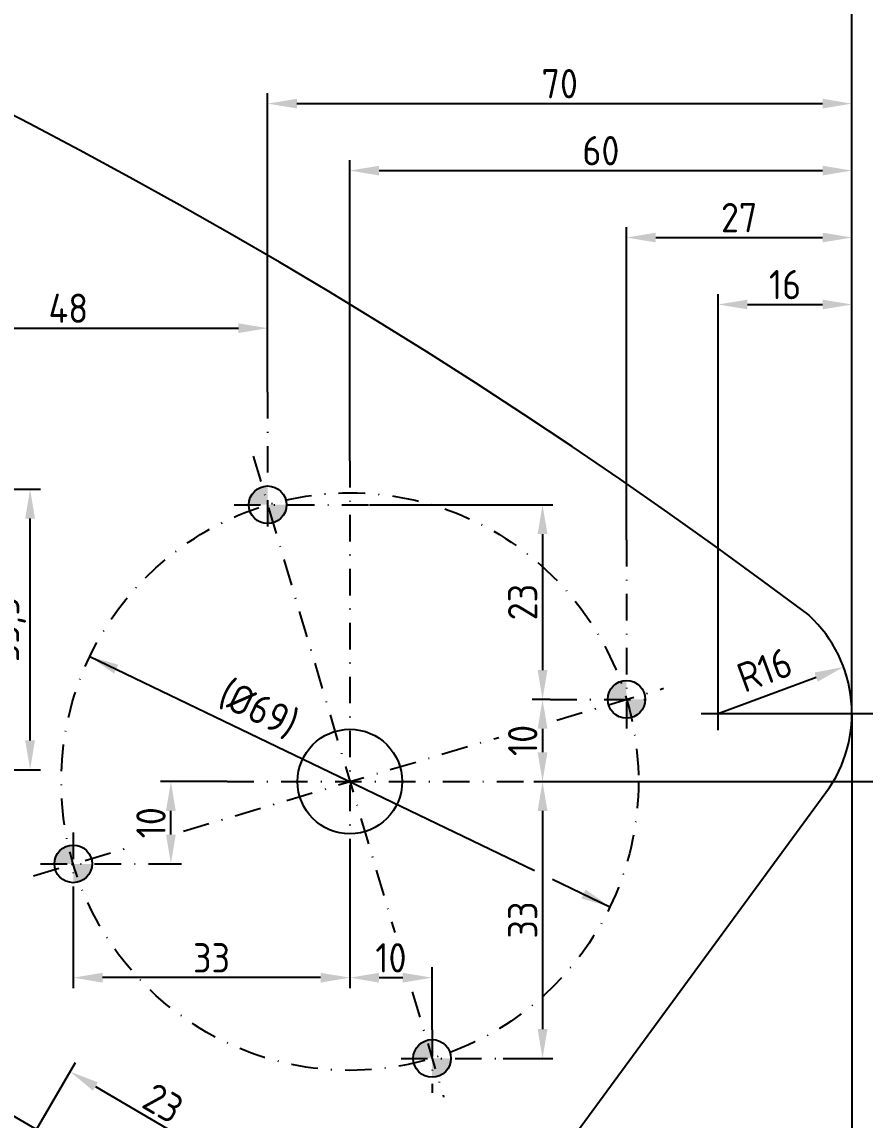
# Model space of a CAD drawing. Header units: millimetres. Extents: x 37 to 1354, y 67 to 1081.
# Drawn here: x 808.8 to 909.6, y 387.4 to 518.6 of the extents above; entities that cross this region are included whole.
import ezdxf

# ---------------------------------------------------------------- set-up
doc = ezdxf.new("R2010")
doc.units = ezdxf.units.MM
doc.linetypes.add('DASHDOT2', pattern=[12.7, 6.35, -3.175, 0, -3.175])
doc.layers.add('AXE', color=1, linetype='DASHDOT2')
doc.layers.add('COTE', color=1, linetype='Continuous')
doc.styles.add('ISOCPR', font='isocp.shx')
doc.dimstyles.new('ISO-25', dxfattribs={"dimtxt": 2.5, "dimasz": 2.5, "dimexe": 1.25, "dimexo": 0.625, "dimtad": 1, "dimtxsty": 'Standard', "dimcen": 2.5, "dimadec": 0, "dimazin": 0, "dimtfac": 1, "dimtmove": 0, "dimatfit": 3, "dimfxl": 1, "dimarcsym": 0})

# ---------------------------------------------------------------- blocks, each defined once
blk = doc.blocks.new('*D365')
at = {"layer": 'COTE', "color": 1, "linetype": 'Continuous', "transparency": 16777216}
for p, q in [((93.06, 436.01), (93.06, 599.21)), ((908.06, 436.01), (908.06, 599.21)), ((96.56, 597.96), (904.56, 597.96))]:
    blk.add_line(p, q, dxfattribs=at)
for points in [[(96.56, 598.55), (96.56, 597.38), (93.06, 597.96)], [(904.56, 598.55), (904.56, 597.38), (908.06, 597.96)]]:
    blk.add_solid(points, dxfattribs=at)
at = {"layer": 'Defpoints', "color": 0, "linetype": 'Continuous', "transparency": 16777216}
for p in [(908.06, 597.96), (93.06, 436.01), (908.06, 436.01)]:
    blk.add_point(p, dxfattribs=at)
at = {"layer": 'COTE', "color": 1, "linetype": 'Continuous', "transparency": 16777216, "insert": (500.56, 600.34), "char_height": 3.5, "attachment_point": 5, "style": 'ISOCPR'}
blk.add_mtext('815', dxfattribs=at)
blk = doc.blocks.new('*D270')
at = {"layer": 'COTE', "color": 1, "linetype": 'Continuous', "transparency": 16777216}
for p, q in [((848.04, 466.13), (848.04, 502.06)), ((908.06, 436.01), (908.06, 502.06)), ((851.54, 500.81), (904.56, 500.81))]:
    blk.add_line(p, q, dxfattribs=at)
for points in [[(851.54, 501.39), (851.54, 500.23), (848.04, 500.81)], [(904.56, 501.39), (904.56, 500.23), (908.06, 500.81)]]:
    blk.add_solid(points, dxfattribs=at)
at = {"layer": 'Defpoints', "color": 0, "linetype": 'Continuous', "transparency": 16777216}
for p in [(908.06, 500.81), (848.04, 466.13), (908.06, 436.01)]:
    blk.add_point(p, dxfattribs=at)
at = {"layer": 'COTE', "color": 1, "linetype": 'Continuous', "transparency": 16777216, "insert": (878.05, 503.19), "char_height": 3.5, "attachment_point": 5, "style": 'ISOCPR'}
blk.add_mtext('60', dxfattribs=at)
blk = doc.blocks.new('*D271')
at = {"layer": 'COTE', "color": 1, "linetype": 'Continuous', "transparency": 16777216}
for p, q in [((838.21, 474.35), (838.21, 510.06)), ((908.06, 436.01), (908.06, 510.06)), ((841.71, 508.81), (904.56, 508.81))]:
    blk.add_line(p, q, dxfattribs=at)
for points in [[(841.71, 509.39), (841.71, 508.23), (838.21, 508.81)], [(904.56, 509.39), (904.56, 508.23), (908.06, 508.81)]]:
    blk.add_solid(points, dxfattribs=at)
at = {"layer": 'Defpoints', "color": 0, "linetype": 'Continuous', "transparency": 16777216}
for p in [(908.06, 508.81), (838.21, 474.35), (908.06, 436.01)]:
    blk.add_point(p, dxfattribs=at)
at = {"layer": 'COTE', "color": 1, "linetype": 'Continuous', "transparency": 16777216, "insert": (873.13, 511.19), "char_height": 3.5, "attachment_point": 5, "style": 'ISOCPR'}
blk.add_mtext('70', dxfattribs=at)
blk = doc.blocks.new('*D272')
at = {"layer": 'COTE', "color": 1, "linetype": 'Continuous', "transparency": 16777216}
for p, q in [((500.56, 581.96), (917.31, 581.96)), ((916.06, 578.46), (916.06, 439.45)), ((894.06, 435.95), (917.31, 435.95))]:
    blk.add_line(p, q, dxfattribs=at)
for points in [[(915.47, 578.46), (916.64, 578.46), (916.06, 581.96)], [(915.47, 439.45), (916.64, 439.45), (916.06, 435.95)]]:
    blk.add_solid(points, dxfattribs=at)
at = {"layer": 'Defpoints', "color": 0, "linetype": 'Continuous', "transparency": 16777216}
for p in [(500.56, 581.96), (894.06, 435.95), (916.06, 435.95)]:
    blk.add_point(p, dxfattribs=at)
at = {"layer": 'COTE', "color": 1, "linetype": 'Continuous', "transparency": 16777216, "insert": (913.68, 508.95), "char_height": 3.5, "attachment_point": 5, "rotation": 90, "style": 'ISOCPR'}
blk.add_mtext('146', dxfattribs=at)
blk = doc.blocks.new('*D276')
at = {"layer": 'COTE', "color": 1, "linetype": 'Continuous', "transparency": 16777216}
for p, q in [((870.02, 427.81), (872.32, 427.81)), ((871.07, 424.31), (871.07, 398.23)), ((866.35, 394.73), (872.32, 394.73))]:
    blk.add_line(p, q, dxfattribs=at)
for points in [[(870.49, 424.31), (871.66, 424.31), (871.07, 427.81)], [(870.49, 398.23), (871.66, 398.23), (871.07, 394.73)]]:
    blk.add_solid(points, dxfattribs=at)
at = {"layer": 'Defpoints', "color": 0, "linetype": 'Continuous', "transparency": 16777216}
for p in [(870.02, 427.81), (866.35, 394.73), (871.07, 394.73)]:
    blk.add_point(p, dxfattribs=at)
at = {"layer": 'COTE', "color": 1, "linetype": 'Continuous', "transparency": 16777216, "insert": (868.7, 411.27), "char_height": 3.5, "attachment_point": 5, "rotation": 90, "style": 'ISOCPR'}
blk.add_mtext('33', dxfattribs=at)
blk = doc.blocks.new('*D277')
at = {"layer": 'COTE', "color": 1, "linetype": 'Continuous', "transparency": 16777216}
for p, q in [((850.37, 460.88), (872.32, 460.88)), ((871.07, 457.38), (871.07, 441.13)), ((871.98, 437.63), (869.82, 437.63))]:
    blk.add_line(p, q, dxfattribs=at)
for points in [[(870.49, 457.38), (871.66, 457.38), (871.07, 460.88)], [(870.49, 441.13), (871.66, 441.13), (871.07, 437.63)]]:
    blk.add_solid(points, dxfattribs=at)
at = {"layer": 'Defpoints', "color": 0, "linetype": 'Continuous', "transparency": 16777216}
for p in [(850.37, 460.88), (871.07, 437.63), (871.98, 437.63)]:
    blk.add_point(p, dxfattribs=at)
at = {"layer": 'COTE', "color": 1, "linetype": 'Continuous', "transparency": 16777216, "insert": (868.7, 449.25), "char_height": 3.5, "attachment_point": 5, "rotation": 90, "style": 'ISOCPR'}
blk.add_mtext('23', dxfattribs=at)
blk = doc.blocks.new('*D278')
at = {"layer": 'COTE', "color": 1, "linetype": 'Continuous', "transparency": 16777216}
for p, q in [((871.98, 437.63), (869.82, 437.63)), ((871.07, 434.13), (871.07, 431.31)), ((870.02, 427.81), (872.32, 427.81))]:
    blk.add_line(p, q, dxfattribs=at)
for points in [[(870.49, 434.13), (871.66, 434.13), (871.07, 437.63)], [(870.49, 431.31), (871.66, 431.31), (871.07, 427.81)]]:
    blk.add_solid(points, dxfattribs=at)
at = {"layer": 'Defpoints', "color": 0, "linetype": 'Continuous', "transparency": 16777216}
for p in [(871.98, 437.63), (870.02, 427.81), (871.07, 427.81)]:
    blk.add_point(p, dxfattribs=at)
at = {"layer": 'COTE', "color": 1, "linetype": 'Continuous', "transparency": 16777216, "insert": (868.7, 432.72), "char_height": 3.5, "attachment_point": 5, "rotation": 90, "style": 'ISOCPR'}
blk.add_mtext('10', dxfattribs=at)
blk = doc.blocks.new('*D279')
at = {"layer": 'COTE', "color": 1, "linetype": 'Continuous', "transparency": 16777216}
for p, q in [((916.06, 439.45), (916.06, 442.95)), ((894.06, 435.95), (917.31, 435.95)), ((916.06, 435.95), (916.06, 427.81)), ((870.02, 427.81), (917.31, 427.81)), ((916.06, 424.31), (916.06, 420.81))]:
    blk.add_line(p, q, dxfattribs=at)
for points in [[(915.47, 439.45), (916.64, 439.45), (916.06, 435.95)], [(915.47, 424.31), (916.64, 424.31), (916.06, 427.81)]]:
    blk.add_solid(points, dxfattribs=at)
at = {"layer": 'Defpoints', "color": 0, "linetype": 'Continuous', "transparency": 16777216}
for p in [(894.06, 435.95), (870.02, 427.81), (916.06, 427.81)]:
    blk.add_point(p, dxfattribs=at)
at = {"layer": 'COTE', "color": 1, "linetype": 'Continuous', "transparency": 16777216, "insert": (913.68, 431.88), "char_height": 3.5, "attachment_point": 5, "rotation": 90, "style": 'ISOCPR'}
blk.add_mtext('8', dxfattribs=at)
blk = doc.blocks.new('*D280')
at = {"layer": 'COTE', "color": 1, "linetype": 'Continuous', "transparency": 16777216}
for p, q in [((908.06, 436.01), (908.06, 259.71)), ((788.56, 287.96), (788.56, 259.71)), ((904.56, 260.96), (792.06, 260.96))]:
    blk.add_line(p, q, dxfattribs=at)
for points in [[(792.06, 261.55), (792.06, 260.38), (788.56, 260.96)], [(904.56, 261.55), (904.56, 260.38), (908.06, 260.96)]]:
    blk.add_solid(points, dxfattribs=at)
at = {"layer": 'Defpoints', "color": 0, "linetype": 'Continuous', "transparency": 16777216}
for p in [(908.06, 436.01), (788.56, 287.96), (788.56, 260.96)]:
    blk.add_point(p, dxfattribs=at)
at = {"layer": 'COTE', "color": 1, "linetype": 'Continuous', "transparency": 16777216, "insert": (848.31, 263.69), "char_height": 3.5, "attachment_point": 5, "style": 'ISOCPR'}
blk.add_mtext('(119,5)', dxfattribs=at)
blk = doc.blocks.new('*D338')
at = {"layer": 'COTE', "color": 1, "linetype": 'Continuous', "transparency": 16777216}
for p, q in [((833.37, 427.81), (825.39, 427.81)), ((826.64, 421.48), (826.64, 424.31)), ((824.89, 417.98), (827.89, 417.98))]:
    blk.add_line(p, q, dxfattribs=at)
for points in [[(826.06, 424.31), (827.22, 424.31), (826.64, 427.81)], [(826.06, 421.48), (827.22, 421.48), (826.64, 417.98)]]:
    blk.add_solid(points, dxfattribs=at)
at = {"layer": 'Defpoints', "color": 0, "linetype": 'Continuous', "transparency": 16777216}
for p in [(826.64, 427.81), (833.37, 427.81), (824.89, 417.98)]:
    blk.add_point(p, dxfattribs=at)
at = {"layer": 'COTE', "color": 1, "linetype": 'Continuous', "transparency": 16777216, "insert": (824.26, 422.89), "char_height": 3.5, "attachment_point": 5, "rotation": 90, "style": 'ISOCPR'}
blk.add_mtext('10', dxfattribs=at)
blk = doc.blocks.new('*D341')
at = {"layer": 'COTE', "color": 1, "linetype": 'Continuous', "transparency": 16777216}
for p, q in [((810.56, 386.24), (815.23, 394.23)), ((817.62, 391.38), (831.43, 383.3)), ((830.41, 374.63), (835.08, 382.61))]:
    blk.add_line(p, q, dxfattribs=at)
for points in [[(817.91, 391.88), (817.32, 390.88), (814.6, 393.15)], [(831.72, 383.8), (831.13, 382.8), (834.45, 381.53)]]:
    blk.add_solid(points, dxfattribs=at)
at = {"layer": 'Defpoints', "color": 0, "linetype": 'Continuous', "transparency": 16777216}
for p in [(810.56, 386.24), (834.45, 381.53), (830.41, 374.63)]:
    blk.add_point(p, dxfattribs=at)
at = {"layer": 'COTE', "color": 1, "linetype": 'Continuous', "transparency": 16777216, "insert": (825.72, 389.39), "char_height": 3.5, "attachment_point": 5, "rotation": 329.6652, "style": 'ISOCPR'}
blk.add_mtext('23', dxfattribs=at)
blk = doc.blocks.new('*D342')
at = {"layer": 'COTE', "color": 1, "linetype": 'Continuous', "transparency": 16777216}
for p, q in [((848.04, 418.93), (848.04, 403.13)), ((814.97, 414.3), (814.97, 403.13)), ((844.54, 404.38), (818.47, 404.38))]:
    blk.add_line(p, q, dxfattribs=at)
for points in [[(818.47, 404.96), (818.47, 403.79), (814.97, 404.38)], [(844.54, 404.96), (844.54, 403.79), (848.04, 404.38)]]:
    blk.add_solid(points, dxfattribs=at)
at = {"layer": 'Defpoints', "color": 0, "linetype": 'Continuous', "transparency": 16777216}
for p in [(848.04, 418.93), (814.97, 414.3), (814.97, 404.38)]:
    blk.add_point(p, dxfattribs=at)
at = {"layer": 'COTE', "color": 1, "linetype": 'Continuous', "transparency": 16777216, "insert": (831.5, 406.75), "char_height": 3.5, "attachment_point": 5, "style": 'ISOCPR'}
blk.add_mtext('33', dxfattribs=at)
blk = doc.blocks.new('*D344')
at = {"layer": 'COTE', "color": 1, "linetype": 'Continuous', "transparency": 16777216}
for p, q in [((810.56, 386.24), (802.54, 390.87)), ((801.88, 387.21), (787.38, 362.09)), ((792.56, 355.06), (784.55, 359.68))]:
    blk.add_line(p, q, dxfattribs=at)
for points in [[(801.37, 387.5), (802.38, 386.92), (803.63, 390.24)], [(786.88, 362.38), (787.89, 361.8), (785.63, 359.06)]]:
    blk.add_solid(points, dxfattribs=at)
at = {"layer": 'Defpoints', "color": 0, "linetype": 'Continuous', "transparency": 16777216}
for p in [(810.56, 386.24), (785.63, 359.06), (792.56, 355.06)]:
    blk.add_point(p, dxfattribs=at)
at = {"layer": 'COTE', "color": 1, "linetype": 'Continuous', "transparency": 16777216, "insert": (792.57, 375.84), "char_height": 3.5, "attachment_point": 5, "rotation": 60.0159, "style": 'ISOCPR'}
blk.add_mtext('36', dxfattribs=at)
blk = doc.blocks.new('*D346')
at = {"layer": 'COTE', "color": 1, "linetype": 'Continuous', "transparency": 16777216}
for p, q in [((848.04, 418.93), (848.04, 403.13)), ((857.87, 398.15), (857.87, 405.63)), ((851.54, 404.38), (854.37, 404.38))]:
    blk.add_line(p, q, dxfattribs=at)
for points in [[(851.54, 404.96), (851.54, 403.79), (848.04, 404.38)], [(854.37, 404.96), (854.37, 403.79), (857.87, 404.38)]]:
    blk.add_solid(points, dxfattribs=at)
at = {"layer": 'Defpoints', "color": 0, "linetype": 'Continuous', "transparency": 16777216}
for p in [(848.04, 418.93), (857.87, 404.38), (857.87, 398.15)]:
    blk.add_point(p, dxfattribs=at)
at = {"layer": 'COTE', "color": 1, "linetype": 'Continuous', "transparency": 16777216, "insert": (852.95, 406.75), "char_height": 3.5, "attachment_point": 5, "style": 'ISOCPR'}
blk.add_mtext('10', dxfattribs=at)
blk = doc.blocks.new('*D347')
at = {"layer": 'COTE', "color": 1, "linetype": 'Continuous', "transparency": 16777216}
for p, q in [((790.56, 479.77), (790.56, 483.23)), ((838.21, 476.31), (838.21, 483.23)), ((794.06, 481.98), (834.71, 481.98))]:
    blk.add_line(p, q, dxfattribs=at)
for points in [[(794.06, 482.56), (794.06, 481.4), (790.56, 481.98)], [(834.71, 482.56), (834.71, 481.4), (838.21, 481.98)]]:
    blk.add_solid(points, dxfattribs=at)
at = {"layer": 'Defpoints', "color": 0, "linetype": 'Continuous', "transparency": 16777216}
for p in [(838.21, 481.98), (790.56, 479.77), (838.21, 476.31)]:
    blk.add_point(p, dxfattribs=at)
at = {"layer": 'COTE', "color": 1, "linetype": 'Continuous', "transparency": 16777216, "insert": (814.38, 484.36), "char_height": 3.5, "attachment_point": 5, "style": 'ISOCPR'}
blk.add_mtext('48', dxfattribs=at)
blk = doc.blocks.new('*D348')
at = {"layer": 'COTE', "color": 1, "linetype": 'Continuous', "transparency": 16777216}
for p, q in [((807.47, 462.73), (811.06, 462.73)), ((809.81, 432.73), (809.81, 459.23)), ((793.6, 429.23), (811.06, 429.23))]:
    blk.add_line(p, q, dxfattribs=at)
for points in [[(809.22, 459.23), (810.39, 459.23), (809.81, 462.73)], [(809.22, 432.73), (810.39, 432.73), (809.81, 429.23)]]:
    blk.add_solid(points, dxfattribs=at)
at = {"layer": 'Defpoints', "color": 0, "linetype": 'Continuous', "transparency": 16777216}
for p in [(807.47, 462.73), (809.81, 462.73), (793.6, 429.23)]:
    blk.add_point(p, dxfattribs=at)
at = {"layer": 'COTE', "color": 1, "linetype": 'Continuous', "transparency": 16777216, "insert": (807.17, 445.98), "char_height": 3.5, "attachment_point": 5, "rotation": 90, "style": 'ISOCPR'}
blk.add_mtext('33,5', dxfattribs=at)
blk = doc.blocks.new('*D351')
at = {"layer": 'COTE', "color": 1, "linetype": 'Continuous', "transparency": 16777216}
for p, q in [((881.11, 456.69), (881.11, 494.06)), ((908.06, 436.01), (908.06, 494.06)), ((884.61, 492.81), (904.56, 492.81))]:
    blk.add_line(p, q, dxfattribs=at)
for points in [[(884.61, 493.39), (884.61, 492.23), (881.11, 492.81)], [(904.56, 493.39), (904.56, 492.23), (908.06, 492.81)]]:
    blk.add_solid(points, dxfattribs=at)
at = {"layer": 'Defpoints', "color": 0, "linetype": 'Continuous', "transparency": 16777216}
for p in [(908.06, 492.81), (881.11, 456.69), (908.06, 436.01)]:
    blk.add_point(p, dxfattribs=at)
at = {"layer": 'COTE', "color": 1, "linetype": 'Continuous', "transparency": 16777216, "insert": (894.58, 495.19), "char_height": 3.5, "attachment_point": 5, "style": 'ISOCPR'}
blk.add_mtext('27', dxfattribs=at)
blk = doc.blocks.new('*D352')
at = {"layer": 'COTE', "color": 1, "linetype": 'Continuous', "transparency": 16777216}
for p, q in [((892.06, 437.95), (892.06, 486.06)), ((908.06, 435.88), (908.06, 486.06)), ((895.56, 484.81), (904.56, 484.81))]:
    blk.add_line(p, q, dxfattribs=at)
for points in [[(895.56, 485.39), (895.56, 484.23), (892.06, 484.81)], [(904.56, 485.39), (904.56, 484.23), (908.06, 484.81)]]:
    blk.add_solid(points, dxfattribs=at)
at = {"layer": 'Defpoints', "color": 0, "linetype": 'Continuous', "transparency": 16777216}
for p in [(908.06, 484.81), (892.06, 437.95), (908.06, 435.88)]:
    blk.add_point(p, dxfattribs=at)
at = {"layer": 'COTE', "color": 1, "linetype": 'Continuous', "transparency": 16777216, "insert": (900.06, 487.19), "char_height": 3.5, "attachment_point": 5, "style": 'ISOCPR'}
blk.add_mtext('16', dxfattribs=at)

msp = doc.modelspace()

# ---------------------------------------------------------------- hatches: boundary and pattern name
at = {"layer": 'COTE', "linetype": 'Continuous'}
h = msp.add_hatch(color=2, dxfattribs=at)
h.paths.add_polyline_path([(838.21, 460.875), (837.569, 463.032, 0.3319113), (835.96, 460.875)])
h.paths.add_polyline_path([(838.21, 463.125, 0.0723548), (837.569, 463.032), (838.21, 460.875)])
h.paths.add_polyline_path([(840.46, 460.875), (838.21, 460.875), (838.851, 458.718, 0.3319113)])
h.paths.add_polyline_path([(838.21, 460.875), (838.21, 458.625, 0.0723548), (838.851, 458.718)])
h = msp.add_hatch(color=2, dxfattribs=at)
h.paths.add_polyline_path([(878.859, 437.635), (881.109, 437.635, 0.0163087), (880.398, 439.769, 0.3228837)])
h.paths.add_polyline_path([(881.109, 437.635), (881.109, 439.885, 0.0805561), (880.398, 439.769, -0.0163087)])
h.paths.add_polyline_path([(881.109, 437.635), (881.109, 435.385, 0.0641631), (881.68, 435.458, 0.0163087)])
h.paths.add_polyline_path([(881.68, 435.458, 0.3409879), (883.359, 437.635), (881.109, 437.635, -0.0163087)])
h = msp.add_hatch(color=2, dxfattribs=at)
h.paths.add_polyline_path([(814.969, 417.976, -0.0163087), (814.399, 420.152, 0.3409879), (812.719, 417.976)])
h.paths.add_polyline_path([(814.969, 417.976), (814.969, 420.226, 0.0641631), (814.399, 420.152, 0.0163087)])
h.paths.add_polyline_path([(814.969, 417.976, 0.0163087), (815.68, 415.841, 0.3228837), (817.219, 417.976)])
h.paths.add_polyline_path([(814.969, 417.976), (814.969, 415.726, 0.0805561), (815.68, 415.841, -0.0163087)])
h = msp.add_hatch(color=2, dxfattribs=at)
h.paths.add_polyline_path([(857.228, 396.892, 0.3319113), (855.619, 394.735), (857.869, 394.735)])
h.paths.add_polyline_path([(857.869, 396.985, 0.0723548), (857.228, 396.892), (857.869, 394.735)])
h.paths.add_polyline_path([(860.119, 394.735), (857.869, 394.735), (858.51, 392.578, 0.3319113)])
h.paths.add_polyline_path([(857.869, 394.735), (857.869, 392.485, 0.0723548), (858.51, 392.578)])

# ---------------------------------------------------------------- linework, layer by layer
at = {"layer": 'AXE', "color": 1, "linetype": 'DASHDOT2', "ltscale": 0.5}
for p, q in [((838.21, 474.347), (838.21, 457.089)), ((836.482, 466.689), (853.4, 409.77)), ((848.039, 466.133), (848.039, 418.93)), ((834.19, 460.875), (850.368, 460.875)), ((881.109, 456.69), (881.109, 434.025)), ((872.764, 435.154), (885.542, 438.952)), ((871.979, 437.635), (884.766, 437.635)), ((828.135, 421.889), (865.831, 433.093)), ((833.366, 427.805), (870.015, 427.805)), ((814.969, 421.708), (814.969, 414.295)), ((810.201, 416.558), (822.023, 420.072)), ((811.07, 417.976), (824.894, 417.976)), ((855.502, 402.698), (859.246, 390.102)), ((857.869, 398.146), (857.869, 390.623)), ((854.161, 394.735), (866.349, 394.735))]:
    msp.add_line(p, q, dxfattribs=at)
msp.add_circle((848.039, 427.805), 34.5, dxfattribs=at)
at = {"layer": 'COTE', "color": 1, "linetype": 'Continuous'}
for p, q in [((816.946, 442.753), (870.109, 417.195)), ((892.055, 435.947), (903.777, 440.287)), ((872.256, 416.163), (879.133, 412.857))]:
    msp.add_line(p, q, dxfattribs=at)
at = {"layer": 'COTE', "color": 7, "linetype": 'Continuous'}
for p, q in [((892.055, 433.947), (892.055, 437.947)), ((890.055, 435.947), (894.055, 435.947)), ((798.752, 281.899), (904.956, 426.484))]:
    msp.add_line(p, q, dxfattribs=at)
for centre, radius in [((838.21, 460.875), 2.25), ((881.109, 437.635), 2.25), ((848.039, 427.805), 6.25), ((814.969, 417.976), 2.25), ((857.869, 394.735), 2.25)]:
    msp.add_circle(centre, radius, dxfattribs=at)
for centre, radius, start, end in [((500.555, -88.037), 670, 53.088594, 126.911406), ((892.055, 435.947), 16, 323.73923, 47.11691)]:
    msp.add_arc(centre, radius, start, end, dxfattribs=at)
at = {"layer": 'COTE', "color": 1, "linetype": 'Continuous'}
for points in [[(820.353, 441.762), (819.847, 440.711), (816.946, 442.753)], [(903.575, 440.835), (903.98, 439.74), (907.06, 441.503)], [(876.231, 414.899), (875.725, 413.848), (879.133, 412.857)]]:
    msp.add_solid(points, dxfattribs=at)

# ---------------------------------------------------------------- texts
at = {"layer": 'COTE', "color": 1, "linetype": 'Continuous', "char_height": 3.5, "attachment_point": 5, "style": 'ISOCPR'}
for s, insert, rotation in [('R16', (897.619, 441.156), 20.31742), ('(%%c69)', (837.069, 436.404), 334)]:
    msp.add_mtext(s, dxfattribs=dict(at, insert=insert, rotation=rotation))

# ---------------------------------------------------------------- dimensions: what is measured, and where the dimension line sits
at = {"layer": 'COTE', "color": 1, "linetype": 'Continuous'}
for base, p1, picture, middle in [((908.055, 597.963), (93.055, 436.012), '*D365', (500.555, 600.338)), ((908.055, 500.81), (848.039, 466.133), '*D270', (878.047, 503.185))]:
    dim = msp.add_linear_dim(base=base, p1=p1, p2=(908.055, 436.012), dimstyle='ISO-25', override={"dimtxt": 3.5, "dimasz": 3.5, "dimexo": 0, "dimdec": 1, "dimtxsty": 'ISOCPR', "dimcen": 3.5, "dimclrd": 1, "dimclre": 1, "dimclrt": 1, "dimtdec": 1, "dimlwd": -1, "dimlwe": -1}, dxfattribs=at)
    dim.commit()
    dim.dimension.update_dxf_attribs({"geometry": picture, "text_midpoint": middle})
at = {"layer": 'COTE', "color": 8, "linetype": 'Continuous'}
dim = msp.add_linear_dim(base=(916.055, 435.947), p1=(500.555, 581.963), p2=(894.055, 435.947), angle=90, dimstyle='ISO-25', override={"dimtxt": 3.5, "dimasz": 3.5, "dimexo": 0, "dimdec": 1, "dimtxsty": 'ISOCPR', "dimcen": 3.5, "dimclrd": 1, "dimclre": 1, "dimclrt": 1, "dimtdec": 1, "dimlwd": -1, "dimlwe": -1}, dxfattribs=at)
dim.commit()
dim.dimension.update_dxf_attribs({"geometry": '*D272', "text_midpoint": (913.68, 508.955)})
at = {"layer": 'COTE', "color": 1, "linetype": 'Continuous'}
for base, p1, p2, text, picture, middle in [((908.055, 508.81), (838.21, 474.347), (908.055, 436.012), '70', '*D271', (873.132, 511.185)), ((908.055, 492.81), (881.109, 456.69), (908.055, 436.012), '27', '*D351', (894.582, 495.186)), ((838.21, 481.98), (790.555, 479.768), (838.21, 476.306), '48', '*D347', (814.382, 484.355)), ((788.555, 260.963), (908.055, 436.012), (788.555, 287.963), '(119,5)', '*D280', (848.305, 263.688)), ((814.969, 404.377), (848.039, 418.93), (814.969, 414.295), '33', '*D342', (831.504, 406.752))]:
    dim = msp.add_linear_dim(base=base, p1=p1, p2=p2, text=text, dimstyle='ISO-25', override={"dimtxt": 3.5, "dimasz": 3.5, "dimexo": 0, "dimdec": 1, "dimtxsty": 'ISOCPR', "dimcen": 3.5, "dimclrd": 1, "dimclre": 1, "dimclrt": 1, "dimtdec": 1, "dimlwd": -1, "dimlwe": -1}, dxfattribs=at)
    dim.commit()
    dim.dimension.update_dxf_attribs({"geometry": picture, "text_midpoint": middle})
at = {"layer": 'COTE', "color": 8, "linetype": 'Continuous'}
dim = msp.add_linear_dim(base=(908.055, 484.81), p1=(892.055, 437.947), p2=(908.055, 435.883), dimstyle='ISO-25', override={"dimtxt": 3.5, "dimasz": 3.5, "dimexo": 0, "dimdec": 1, "dimtxsty": 'ISOCPR', "dimcen": 3.5, "dimclrd": 1, "dimclre": 1, "dimclrt": 1, "dimtdec": 1, "dimlwd": -1, "dimlwe": -1}, dxfattribs=at)
dim.commit()
dim.dimension.update_dxf_attribs({"geometry": '*D352', "text_midpoint": (900.055, 487.185)})
at = {"layer": 'COTE', "color": 1, "linetype": 'Continuous'}
dim = msp.add_linear_dim(base=(809.805, 462.73), p1=(793.601, 429.23), p2=(807.468, 462.73), angle=90, dimstyle='ISO-25', override={"dimtxt": 3.5, "dimasz": 3.5, "dimexo": 0, "dimdec": 1, "dimtxsty": 'ISOCPR', "dimcen": 3.5, "dimclrd": 1, "dimclre": 1, "dimclrt": 1, "dimtdec": 1, "dimlwd": -1, "dimlwe": -1}, dxfattribs=at)
dim.commit()
dim.dimension.update_dxf_attribs({"geometry": '*D348', "text_midpoint": (807.168, 445.98)})
for base, p1, p2, text, picture, middle in [((871.074, 437.635), (850.368, 460.875), (871.979, 437.635), '23', '*D277', (868.699, 449.255)), ((916.055, 427.805), (894.055, 435.947), (870.015, 427.805), '8', '*D279', (913.68, 431.876)), ((871.074, 427.805), (871.979, 437.635), (870.015, 427.805), '10', '*D278', (868.699, 432.72)), ((826.639, 427.805), (824.894, 417.976), (833.366, 427.805), '10', '*D338', (824.264, 422.89)), ((871.074, 394.735), (870.015, 427.805), (866.349, 394.735), '33', '*D276', (868.699, 411.27))]:
    dim = msp.add_linear_dim(base=base, p1=p1, p2=p2, angle=90, text=text, dimstyle='ISO-25', override={"dimtxt": 3.5, "dimasz": 3.5, "dimexo": 0, "dimdec": 1, "dimtxsty": 'ISOCPR', "dimcen": 3.5, "dimclrd": 1, "dimclre": 1, "dimclrt": 1, "dimtdec": 1, "dimlwd": -1, "dimlwe": -1}, dxfattribs=at)
    dim.commit()
    dim.dimension.update_dxf_attribs({"geometry": picture, "text_midpoint": middle})
at = {"layer": 'COTE', "color": 8, "linetype": 'Continuous'}
dim = msp.add_linear_dim(base=(857.869, 404.377), p1=(848.039, 418.93), p2=(857.869, 398.146), text='10', dimstyle='ISO-25', override={"dimtxt": 3.5, "dimasz": 3.5, "dimexo": 0, "dimdec": 1, "dimtxsty": 'ISOCPR', "dimcen": 3.5, "dimclrd": 1, "dimclre": 1, "dimclrt": 1, "dimtdec": 1, "dimlwd": -1, "dimlwe": -1}, dxfattribs=at)
dim.commit()
dim.dimension.update_dxf_attribs({"geometry": '*D346', "text_midpoint": (852.954, 406.752)})
at = {"layer": 'COTE', "color": 1, "linetype": 'Continuous'}
for p2, distance, picture, middle in [((830.406, 374.627), 8, '*D341', (825.721, 389.39)), ((792.563, 355.061), -8, '*D344', (792.573, 375.837))]:
    dim = msp.add_aligned_dim(p1=(810.555, 386.243), p2=p2, distance=distance, dimstyle='ISO-25', override={"dimtxt": 3.5, "dimasz": 3.5, "dimexo": 0, "dimdec": 1, "dimtxsty": 'ISOCPR', "dimcen": 3.5, "dimclrd": 1, "dimclre": 1, "dimclrt": 1, "dimtdec": 1, "dimlwd": -1, "dimlwe": -1}, dxfattribs=at)
    dim.commit()
    dim.dimension.update_dxf_attribs({"geometry": picture, "text_midpoint": middle})

doc.saveas('drawing.dxf')
